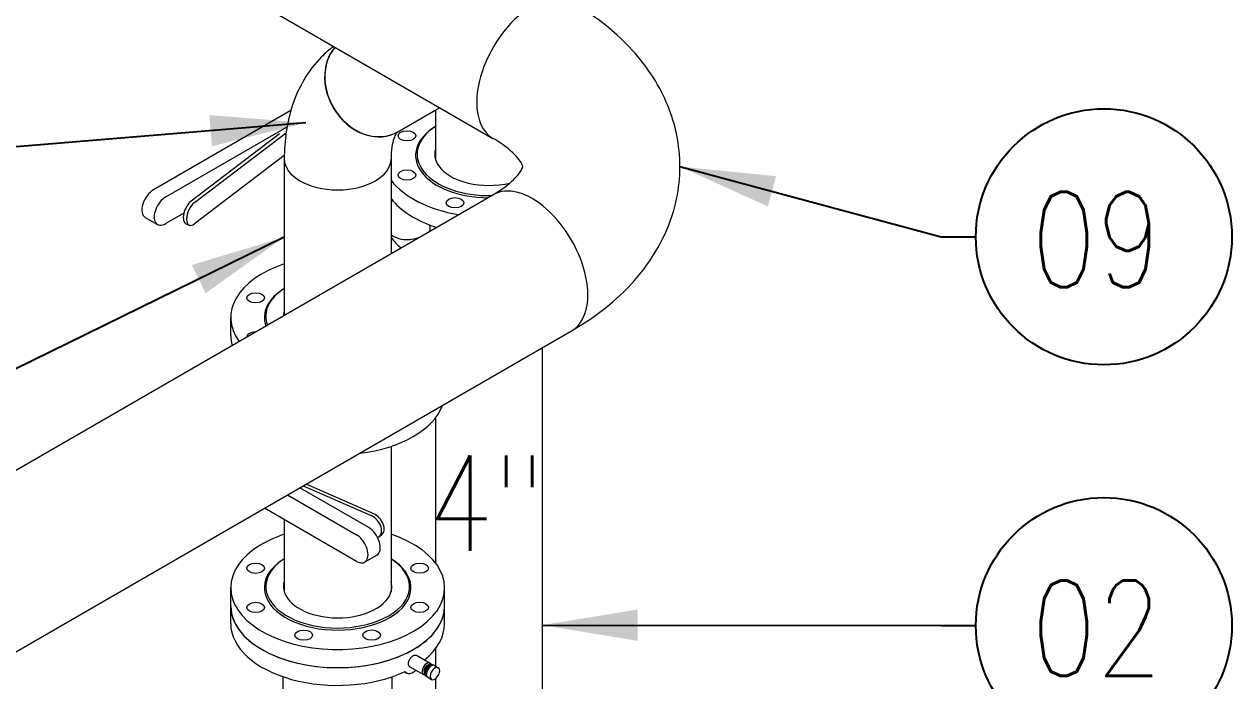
# Model space of a CAD drawing. Header units: millimetres. Extents: x -312439 to 477422, y -331570 to 212570.
# Drawn here: x 353392 to 354976, y 156832 to 157693 of the extents above; entities that cross this region are included whole.
import ezdxf

# ---------------------------------------------------------------- set-up
doc = ezdxf.new("R2010")
doc.units = ezdxf.units.MM
doc.layers.add('ARCONDTEXTO', color=4, linetype='Continuous')
doc.layers.add('TEXTO FORMATO', color=4, linetype='Continuous')
doc.styles.add('ROMAND', font='ROMAND.SHX')
doc.styles.add('ROMANS', font='romans.shx', dxfattribs={"height": 187.5})
doc.dimstyles.new('1-50 (MILIMETRO)', dxfattribs={"dimscale": 0, "dimtxt": 125, "dimasz": 125, "dimexe": 100, "dimexo": 100, "dimgap": 50, "dimtad": 0, "dimdec": 0, "dimzin": 0, "dimdsep": 46, "dimtxsty": 'ROMAND', "dimcen": -390, "dimclrd": 1, "dimclre": 1, "dimclrt": 3, "dimadec": 0, "dimazin": 0, "dimtfac": 1, "dimtdec": 0, "dimtix": 1, "dimtmove": 2, "dimatfit": 2, "dimfxl": 1, "dimtvp": 1, "dimtolj": 1, "dimtzin": 0, "dimarcsym": 0})

msp = doc.modelspace()

# ---------------------------------------------------------------- linework, layer by layer
at = {"color": 5, "linetype": 'Continuous', "lineweight": 0, "extrusion": (4.44089e-16, 0.816497, 0.57735)}
for p, q in [((353425.22, 157879.03), (354007.101, 157543.081)), ((353742.042, 157579.541), (353561.954, 157475.568)), ((353882.301, 157551.671), (353937.262, 157583.403)), ((353931.798, 157580.249), (353931.798, 157515.318)), ((353577.985, 157466.312), (353737.069, 157558.16)), ((353727.264, 157548.999), (353611.42, 157460.911)), ((353615.714, 157459.029), (353735.827, 157550.363)), ((353733.519, 157520.608), (353615.714, 157431.029)), ((353733.478, 157515.965), (353733.478, 157311.164)), ((353873.467, 157515.965), (353873.467, 157391.987)), ((350746.146, 155586.427), (354007.101, 157469.14)), ((353551.238, 157439.506), (353567.268, 157430.251)), ((353601.871, 157445.103), (353577.985, 157431.312)), ((353604.536, 157431.207), (353608.83, 157429.325)), ((353924.408, 157429.393), (353924.408, 157421.397)), ((353932.422, 157426.55), (353932.422, 157426.024)), ((353902.87, 157411.351), (353909.81, 157412.97)), ((353663.239, 157284.414), (353663.239, 157308.214)), ((350404.61, 155151.229), (354110.163, 157290.631)), ((354071.787, 157268.475), (354071.787, 156457.942)), ((353931.798, 157176.738), (353931.798, 156986.405)), ((353873.467, 157139.229), (353873.467, 156948.36)), ((353850.732, 157050.911), (353762.186, 157089.726)), ((353737.703, 157075.591), (353828.148, 157023.373)), ((353844.178, 157032.628), (353753.734, 157084.847)), ((353758.338, 157087.505), (353847.472, 157048.432)), ((353828.148, 156988.373), (353707.392, 157058.091)), ((353733.478, 157043.03), (353733.478, 156948.36)), ((353857.85, 157020.784), (353861.11, 157023.262)), ((353838.864, 156987.312), (353854.895, 156996.567)), ((353663.239, 156906.743), (353663.239, 156953.755)), ((353943.706, 156906.743), (353943.706, 156953.755)), ((353931.798, 156874.094), (353931.798, 156850.931)), ((353906.903, 156865.23), (353924.577, 156855.026)), ((353925.169, 156850.846), (353925.98, 156851.315)), ((353927.218, 156853.354), (353928.119, 156852.834)), ((353930.378, 156851.75), (353935.427, 156848.836)), ((353732.081, 156800.972), (353732.081, 156837.057)), ((353874.864, 156799.359), (353874.864, 156837.057)), ((353891.224, 156843.59), (353893.306, 156842.388)), ((353898.17, 156850.105), (353915.845, 156839.901)), ((353918.613, 156838.45), (353919.514, 156837.929)), ((353919.76, 156841.478), (353919.76, 156840.541)), ((353921.582, 156836.514), (353926.63, 156833.6)), ((353931.798, 156834.535), (353931.798, 156783.846))]:
    msp.add_line(p, q, dxfattribs=at)
at = {"color": 5, "linetype": 'Continuous', "lineweight": 0}
for centre, major_axis, ratio, start_param, end_param in [((354058.632, 157632.336), (-51.531, -89.255), 0.57735027, 3.14159265, 5.49778714), ((353846.961, 157612.09), (-34.997, 60.617), 0.81649658, 0.27388736, 3.14159265), ((353847.304, 157612.288), (-34.997, 60.617), 0.81649658, 0.27987433, 1.57079633), ((353847.304, 157612.288), (-34.997, 60.617), 0.81649658, 1.57079633, 3.14159265), ((354058.632, 157632.336), (-51.531, -89.255), 0.57735027, 5.49778714, 6.28318531), ((353846.961, 157612.09), (-34.997, 60.617), 0.81649658, 3.14159265, 3.14505075), ((354001.792, 157520.714), (-96.142, 0), 0.57735027, 5.52782631, 7.83843395), ((354001.792, 157522.314), (-94.183, 0), 0.57735027, 5.55018906, 7.88883272), ((353803.473, 157515.965), (-69.994, 0), 0.57735027, 0, 3.14159265), ((354001.792, 157522.314), (71.035, 0), 0.57735027, 2.97018023, 4.3196899), ((354001.792, 157520.714), (140.233, 0), 0.57735027, 3.55666556, 4.42444455), ((354001.792, 157522.314), (71.035, 0), 0.57735027, 4.3196899, 5.10817803), ((354058.632, 157379.886), (-51.531, 89.255), 0.57735027, 3.14159265, 6.28318531), ((353561.954, 157458.068), (-10.717, -18.562), 0.57735027, 3.92699082, 6.28318531), ((353577.985, 157448.812), (10.717, 18.562), 0.57735027, 0.78539816, 3.92699082), ((353611.42, 157446.911), (-6.884, -15.704), 0.49374699, 3.86764395, 6.28318531), ((353615.714, 157445.029), (6.884, 15.704), 0.49374699, 0.7260513, 3.86764395), ((354001.792, 157496.914), (-140.233, 0), 0.57735027, 0.4150729, 1.05809455), ((353893.914, 157470.149), (-23.909, 0), 0.57735027, 0.54485117, 0.7384428), ((353893.914, 157424.149), (-23.909, 0), 0.57735027, 0.54485117, 1.95477066), ((354001.792, 157445.687), (-140.233, 0), 0.57735027, 0.4150729, 0.60637668), ((353803.473, 157308.214), (140.233, 0), 0.57735027, 2.09338692, 3.53859331), ((353803.473, 157308.214), (96.142, 0), 0.57735027, 2.38623365, 3.34177445), ((353803.473, 157309.814), (94.183, 0), 0.57735027, 2.4085964, 3.3529061), ((353803.473, 157309.814), (71.035, 0), 0.57735027, 2.97018023, 3.12314351), ((353803.473, 157284.414), (140.233, 0), 0.57735027, 3.14159265, 3.3001785), ((353695.979, 157282.507), (11.635, 0), 0.57735027, 1.61485815, 3.09753083), ((353803.473, 157209.387), (-140.233, 0), 0.57735027, 1.77696823, 2.93542075), ((353847.472, 157034.432), (10.379, -13.649), 0.65029269, 6.07433753, 8.56148387), ((353850.732, 157036.911), (10.379, -13.649), 0.65029269, 0, 2.27829856), ((353844.178, 157015.128), (10.717, -18.562), 0.57735027, 0, 2.35619449), ((353803.473, 156953.755), (-140.233, 0), 0.57735027, 5.89124521, 10.47298369), ((353803.473, 156953.755), (-140.233, 0), 0.57735027, 5.23497958, 5.89124521), ((353828.148, 157005.873), (10.717, -18.562), 0.57735027, 5.49778714, 8.6393798), ((353803.473, 156953.755), (-96.142, 0), 0.57735027, 5.89124521, 10.18013696), ((353803.473, 156955.355), (-94.183, 0), 0.57735027, 5.89124521, 10.15777421), ((353803.473, 156953.755), (-96.142, 0), 0.57735027, 5.52782631, 5.89124521), ((353803.473, 156955.355), (-94.183, 0), 0.57735027, 5.55018906, 5.89124521), ((353803.473, 156955.355), (-71.035, 0), 0.57735027, 6.11177289, 9.03283786), ((353803.473, 156955.355), (-71.035, 0), 0.57735027, 2.74965256, 3.31300507), ((353803.473, 156929.955), (-140.233, 0), 0.57735027, 0, 3.14159265), ((353803.473, 156929.955), (140.233, 0), 0.57735027, 3.14159265, 5.49778714), ((353803.473, 156929.955), (140.233, 0), 0.57735027, 5.49778714, 6.28318531), ((353803.473, 156906.743), (140.233, 0), 0.57735027, 3.14159265, 5.39189999), ((353803.473, 156906.743), (140.233, 0), 0.57735027, 5.65744055, 6.28318531), ((353920.211, 156847.463), (-4.366, -7.563), 0.57735027, 3.92699082, 6.62275351), ((353922.915, 156845.902), (-4.303, -7.452), 0.57735027, 3.92699082, 6.28318531), ((353920.211, 156847.463), (-2.55, -4.416), 0.57735027, 3.92699082, 5.93556287), ((353923.817, 156845.382), (-4.303, -7.452), 0.57735027, 3.92699082, 6.49141742), ((353923.817, 156845.382), (-3.825, -6.624), 0.57735027, 3.92699082, 6.2809756), ((353925.98, 156844.132), (-4.398, -7.618), 0.57735027, 3.92699082, 6.28318531), ((353925.169, 156844.601), (-3.825, -6.624), 0.57735027, 3.92699082, 5.49778714), ((353920.211, 156847.463), (-4.366, -7.563), 0.57735027, 2.80202445, 3.92699082), ((353920.211, 156847.463), (-2.55, -4.416), 0.57735027, 3.48921509, 3.92699082), ((353922.915, 156845.902), (-4.303, -7.452), 0.57735027, 3.14159265, 3.92699082), ((353923.817, 156845.382), (-4.303, -7.452), 0.57735027, 2.93336054, 3.92699082), ((353923.817, 156845.382), (-3.825, -6.624), 0.57735027, 3.14380236, 3.92699082), ((353925.98, 156844.132), (-4.398, -7.618), 0.57735027, 3.14159265, 3.92699082), ((353931.028, 156841.218), (-4.398, -7.618), 0.57735027, 3.92699082, 7.06858347), ((353931.028, 156841.218), (-4.398, -7.618), 0.57735027, 0.78539816, 3.92699082)]:
    msp.add_ellipse(centre, major_axis=major_axis, ratio=ratio, start_param=start_param, end_param=end_param, dxfattribs=at)
for centre, major_axis in [((353894.298, 157546.421), (11.635, 0)), ((353894.298, 157495.007), (11.635, 0)), ((353957.267, 157458.652), (11.635, 0)), ((353695.979, 157333.921), (11.635, 0)), ((353695.945, 156979.415), (11.635, 0)), ((353910.933, 156979.509), (-11.635, 0)), ((353696.012, 156928.001), (11.635, 0)), ((353911.001, 156928.096), (-11.635, 0)), ((353759.029, 156891.674), (11.635, 0)), ((353848.08, 156891.713), (-11.635, 0))]:
    msp.add_ellipse(centre, major_axis=major_axis, ratio=0.57735027, dxfattribs=at)
for points, knots in [([(354110.163, 157290.631), (354141.152, 157308.523), (354169.307, 157330.293), (354215.706, 157382.868), (354234.162, 157413.847), (354251.831, 157475.489), (354254.169, 157504.47), (354247.089, 157559.439), (354238.274, 157585.29), (354211.222, 157635.252), (354191.905, 157658.547), (354151.681, 157694.949), (354131.62, 157709.202), (354110.163, 157721.59)], [0, 0, 0, 0, 0.31415927, 0.31415927, 0.62139477, 0.62139477, 0.85961709, 0.85961709, 1.08837512, 1.08837512, 1.35326625, 1.35326625, 1.57079633, 1.57079633, 1.57079633, 1.57079633]), ([(353798.237, 157663.669), (353792.471, 157659.368), (353787.054, 157654.638), (353773.22, 157640.638), (353765.673, 157630.667), (353753.183, 157609.573), (353748.224, 157598.453), (353740.556, 157575.63), (353737.84, 157563.92), (353734.301, 157540.166), (353733.478, 157528.116), (353733.478, 157515.965)], [2.424070709, 2.424070709, 2.424070709, 2.424070709, 2.513274123, 2.513274123, 2.670353756, 2.670353756, 2.827433388, 2.827433388, 2.984513021, 2.984513021, 3.141592654, 3.141592654, 3.141592654, 3.141592654]), ([(353881.959, 157551.474), (353881.959, 157551.474), (353881.933, 157551.49), (353881.3, 157550.851), (353880.698, 157550.171), (353879.07, 157547.422), (353878.06, 157545.349), (353876.119, 157539.569), (353875.194, 157535.869), (353873.868, 157526.966), (353873.467, 157521.768), (353873.467, 157515.965)], [2.35619449, 2.35619449, 2.35619449, 2.35619449, 2.513274123, 2.513274123, 2.670353756, 2.670353756, 2.827433388, 2.827433388, 2.984513021, 2.984513021, 3.141592654, 3.141592654, 3.141592654, 3.141592654]), ([(354007.101, 157469.14), (354018.743, 157475.862), (354027.701, 157482.762), (354039.876, 157494.535), (354043.126, 157499.342), (354046.573, 157505.907), (354046.129, 157506.098), (354046.128, 157506.125), (354046.481, 157506.964), (354041.478, 157515.405), (354036.232, 157522.084), (354021.562, 157533.967), (354014.929, 157538.561), (354007.101, 157543.081)], [0, 0, 0, 0, 0.2471265, 0.2471265, 0.49101374, 0.49101374, 0.8009391, 0.8009391, 1.11509837, 1.11509837, 1.40462587, 1.40462587, 1.57079633, 1.57079633, 1.57079633, 1.57079633]), ([(353898.17, 156850.105), (353898.17, 156850.105), (353898.169, 156850.105), (353897.872, 156850.277), (353897.604, 156850.496), (353897.248, 156850.895), (353897.137, 156851.04), (353896.936, 156851.348), (353896.754, 156851.675), (353896.61, 156852.038), (353896.486, 156852.421), (353896.433, 156852.623), (353896.307, 156853.249), (353896.265, 156853.691), (353896.265, 156854.621), (353896.308, 156855.115), (353896.475, 156856.115), (353896.599, 156856.623), (353896.844, 156857.397), (353896.937, 156857.658), (353897.138, 156858.175), (353897.248, 156858.432), (353897.6, 156859.195), (353897.868, 156859.695), (353898.47, 156860.679), (353898.795, 156861.147), (353899.314, 156861.814), (353899.492, 156862.031), (353899.86, 156862.452), (353900.05, 156862.657), (353900.624, 156863.242), (353901.017, 156863.595), (353901.818, 156864.228), (353902.23, 156864.51), (353902.633, 156864.742)], [0.0053540911, 0.0053540911, 0.0053540911, 0.0053540911, 0.0053553513, 0.0053553513, 0.0066941891, 0.0066941891, 0.007363608, 0.007363608, 0.0080330269, 0.0087024458, 0.0087024458, 0.0093718647, 0.0093718647, 0.0107107025, 0.0107107025, 0.0120495403, 0.0120495403, 0.0133883781, 0.0133883781, 0.014057797, 0.014057797, 0.014727216, 0.014727216, 0.0160660538, 0.0160660538, 0.0174048916, 0.0174048916, 0.0180743105, 0.0180743105, 0.0187437294, 0.0187437294, 0.0200825672, 0.0200825672, 0.021421405, 0.021421405, 0.021421405, 0.021421405]), ([(353902.633, 156864.742), (353903.036, 156864.975), (353903.434, 156865.163), (353904.024, 156865.375), (353904.219, 156865.434), (353904.599, 156865.526), (353904.97, 156865.592), (353905.324, 156865.61), (353905.67, 156865.602), (353905.84, 156865.585), (353906.329, 156865.497), (353906.628, 156865.389), (353906.901, 156865.232), (353906.902, 156865.231), (353906.903, 156865.23)], [0.02142140503, 0.02142140503, 0.02142140503, 0.02142140503, 0.02275993609, 0.02275993609, 0.02342920163, 0.02342920163, 0.02409846716, 0.02476773269, 0.02476773269, 0.02543699823, 0.02543699823, 0.0267755293, 0.0267755293, 0.0267803134, 0.0267803134, 0.0267803134, 0.0267803134]), ([(353891.597, 156843.763), (353892.238, 156843.065), (353892.977, 156842.52), (353894.012, 156842.027), (353894.224, 156841.939), (353894.661, 156841.78), (353894.885, 156841.711), (353895.567, 156841.536), (353896.035, 156841.461), (353896.994, 156841.395), (353897.486, 156841.403), (353898.493, 156841.505), (353899.011, 156841.6), (353900.56, 156842.007), (353901.596, 156842.441), (353902.633, 156843.039)], [0, 0, 0, 0, 0.0034182904, 0.0034182904, 0.004272863, 0.004272863, 0.0051274356, 0.0051274356, 0.0068365808, 0.0068365808, 0.0085457261, 0.0085457261, 0.0102548713, 0.0102548713, 0.0136731617, 0.0136731617, 0.0136731617, 0.0136731617]), ([(353902.633, 156843.039), (353902.891, 156843.189), (353903.151, 156843.349), (353903.664, 156843.687), (353903.918, 156843.864), (353904.671, 156844.423), (353905.164, 156844.829), (353905.761, 156845.374), (353905.876, 156845.481), (353905.99, 156845.59)], [0.01367316168, 0.01367316168, 0.01367316168, 0.01367316168, 0.01452647606, 0.01452647606, 0.01537979044, 0.01537979044, 0.01708641919, 0.01708641919, 0.01749393147, 0.01749393147, 0.01749393147, 0.01749393147])]:
    msp.add_open_spline(points, degree=3, knots=knots, dxfattribs=at)
at = {"layer": 'TEXTO FORMATO', "color": 1}
for centre in [(354808.097, 157413.971), (354808.097, 156904.204)]:
    msp.add_circle(centre, 167.835, dxfattribs=at)

# ---------------------------------------------------------------- texts
at = {"layer": 'ARCONDTEXTO', "color": 3, "linetype": 'Continuous', "lineweight": -3, "style": 'ROMANS', "width": 0.8}
for s, p in [('09', (354712.778, 157347.905)), ('02', (354712.778, 156838.139))]:
    msp.add_text(s, height=125, dxfattribs=at).set_placement(p)
at = {"layer": 'ARCONDTEXTO', "linetype": 'Continuous', "lineweight": -3, "style": 'ROMANS', "width": 0.8}
msp.add_text('4"', height=125, dxfattribs=at).set_placement((353921.388, 157002.362))

# ---------------------------------------------------------------- leaders
at = {"layer": 'TEXTO FORMATO'}
for points in [[(353761.545, 157563.508), (353273.807, 157523.055), (353228.473, 157523.055)], [(354252.218, 157506.113), (354594.928, 157413.971), (354640.262, 157413.971)], [(353733.478, 157413.565), (353273.807, 157188.036), (353228.473, 157188.036)], [(354071.787, 156904.836), (354594.928, 156904.204), (354640.262, 156904.204)]]:
    msp.add_leader(points, dimstyle='1-50 (MILIMETRO)', override={"dimscale": 1}, dxfattribs=at)

doc.saveas('drawing.dxf')
